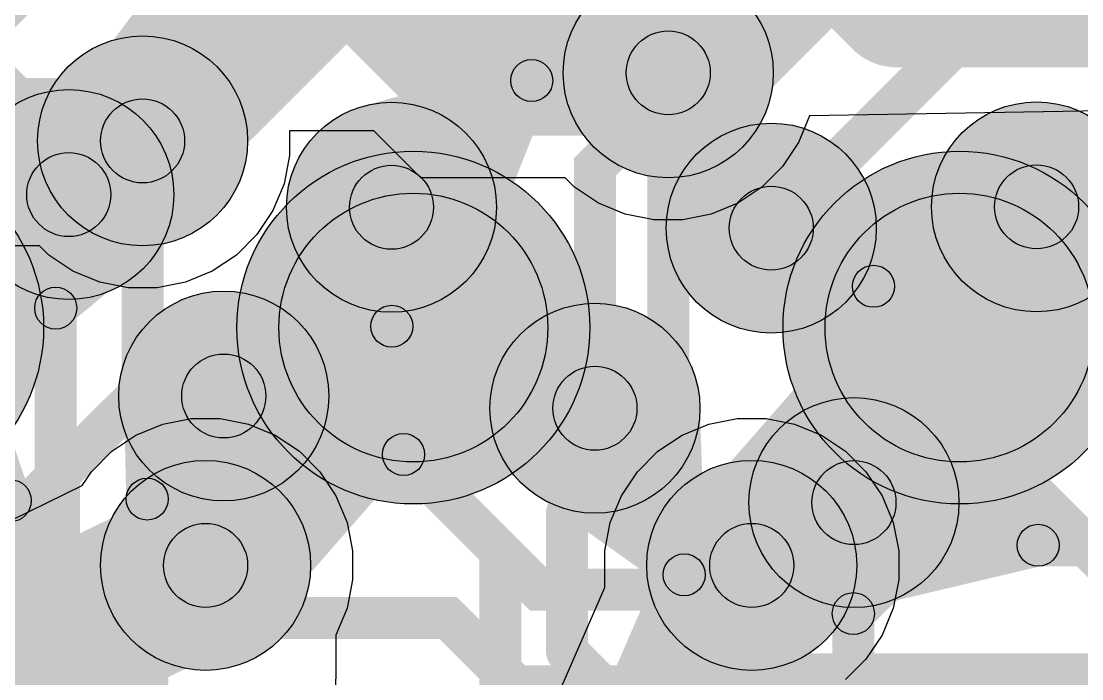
# Model space of a CAD drawing. Extents: x -8.7 to 8.7, y -8.7 to 8.7.
# Drawn here: x -1.767 to -0.504, y -6.268 to -5.485 of the extents above; entities that cross this region are included whole.
import ezdxf

# ---------------------------------------------------------------- set-up
doc = ezdxf.new("R2010")
doc.units = 0
doc.header["$MEASUREMENT"] = 0
doc.layers.get('0').update_dxf_attribs({"color": 1, "linetype": 'CONTINUOUS'})
for name, color, linetype in [('BOTTOMSOLDERMASK', 111, 'CONTINUOUS'), ('DRILL_1', 232, 'CONTINUOUS'), ('DRILL_3', 254, 'CONTINUOUS'), ('L01', 3, 'CONTINUOUS'), ('L02', 241, 'CONTINUOUS'), ('L03', 151, 'CONTINUOUS'), ('L04', 1, 'CONTINUOUS')]:
    doc.layers.add(name, color=color, linetype=linetype)

# ---------------------------------------------------------------- blocks, each defined once
blk = doc.blocks.new('_DCODE_19')
h = blk.add_hatch(color=256)
edge = h.paths.add_edge_path()
edge.add_arc((0, 0), 0.16, 0, 360)
blk.add_circle((0, 0), 0.16)
blk = doc.blocks.new('_DCODE_20')
h = blk.add_hatch(color=256)
edge = h.paths.add_edge_path()
edge.add_arc((0, 0), 0.05, 0, 360)
blk.add_circle((0, 0), 0.05)
blk = doc.blocks.new('_DCODE_24')
h = blk.add_hatch(color=256)
edge = h.paths.add_edge_path()
edge.add_arc((0, 0), 0.025, 0, 360)
blk.add_circle((0, 0), 0.025)
blk = doc.blocks.new('_DCODE_23')
h = blk.add_hatch(color=256)
edge = h.paths.add_edge_path()
edge.add_arc((0, 0), 0.125, 0, 360)
blk.add_circle((0, 0), 0.125)
blk = doc.blocks.new('_DCODE_47')
h = blk.add_hatch(color=256)
edge = h.paths.add_edge_path()
edge.add_arc((0, 0), 0.21, 0, 360)
blk.add_circle((0, 0), 0.21)

msp = doc.modelspace()

# ---------------------------------------------------------------- linework, layer by layer
at = {"layer": 'L01', "const_width": 0.025}
for points in [[(-0.73983, -5.80084, 1), (-0.76483, -5.80084, 1)], [(-0.72634, -5.80852, 1), (-0.75134, -5.80852, 1)], [(-0.72634, -5.80852, 1), (-0.75134, -5.80852, 1)], [(-1.7131, -5.82683, 1), (-1.7381, -5.82683, 1)], [(-1.3131, -5.84837, 1), (-1.3381, -5.84837, 1)], [(-0.56311, -5.97175, 1), (-0.58811, -5.97175, 1)], [(-0.56311, -5.97175, 1), (-0.58811, -5.97175, 1)], [(-1.3131, -5.98714, 1), (-1.3381, -5.98714, 1)], [(-1.3131, -5.98714, 1), (-1.3381, -5.98714, 1)], [(-1.7131, -6.01781, 1), (-1.7381, -6.01781, 1)], [(-1.7131, -6.01781, 1), (-1.7381, -6.01781, 1)], [(-1.70927, -6.02164, 1), (-1.73427, -6.02164, 1)], [(-1.70927, -6.02164, 1), (-1.73427, -6.02164, 1)], [(-0.56311, -6.03347, 1), (-0.58811, -6.03347, 1)], [(-0.56311, -6.03347, 1), (-0.58811, -6.03347, 1)], [(-1.60422, -6.05418, 1), (-1.62922, -6.05418, 1)], [(-1.18402, -6.11622, 1), (-1.20902, -6.11622, 1)], [(-1.18402, -6.11622, 1), (-1.20902, -6.11622, 1)], [(-0.96509, -6.14433, 1), (-0.99009, -6.14433, 1)], [(-0.76382, -6.19059, 1), (-0.78882, -6.19059, 1)], [(-0.86887, -6.24055, 1), (-0.89387, -6.24055, 1)], [(-0.86887, -6.24055, 1), (-0.89387, -6.24055, 1)]]:
    msp.add_lwpolyline(points, format="xyb", close=True, dxfattribs=at)
at = {"layer": 'L01', "const_width": 0.05}
for points in [[(-0.73884, -5.80852), (-0.75233, -5.80084)], [(-0.57561, -5.97175), (-0.73884, -5.80852)], [(-1.7256, -6.01781), (-1.7256, -5.82683)], [(-1.3256, -5.98714), (-1.3256, -5.84837)], [(-0.57561, -6.03347), (-0.57561, -5.97175)], [(-1.19652, -6.11622), (-1.3256, -5.98714)], [(-1.72177, -6.02164), (-1.7256, -6.01781)], [(-1.72177, -6.50172), (-1.72177, -6.02164)], [(-0.25107, -6.35801), (-0.57561, -6.03347)], [(-1.61672, -6.50172), (-1.61672, -6.05418)], [(-1.19652, -6.50175), (-1.19652, -6.11622)], [(-0.88137, -6.24055), (-0.97759, -6.14433)], [(-0.77632, -6.50178), (-0.77632, -6.19059)], [(-0.88137, -6.50177), (-0.88137, -6.24055)]]:
    msp.add_lwpolyline(points, dxfattribs=at)
at = {"layer": 'L01'}
for points in [[(-0.74697, -5.82526), (-0.84857, -5.84756), (-0.7286, -5.79298), (-0.7613, -5.69423)], [(-0.48409, -5.85921), (-0.59857, -5.81793), (-0.45071, -5.83789), (-0.43999, -5.71667)], [(-1.74558, -5.84186), (-1.80492, -5.76297), (-1.70956, -5.84601), (-1.63384, -5.78267)], [(-1.3443, -5.86496), (-1.41478, -5.78552), (-1.30682, -5.86487), (-1.23673, -5.78508)], [(-1.64171, -6.05472), (-1.64432, -5.934), (-1.61, -6.07826), (-1.49369, -6.04581)], [(-0.99208, -6.1647), (-1.15633, -6.04787), (-0.9526, -6.14354), (-0.95893, -5.94208)], [(-0.79404, -6.20822), (-0.8598, -6.14212), (-0.75879, -6.20841), (-0.69232, -6.14302)]]:
    msp.add_solid(points, dxfattribs=at)
at = {"layer": 'L02'}
for points, const_width in [([(3.21093, -2.89796), (1.87885, -2.89796), (0.18178, -4.59503), (0.18178, -5.01002), (0.11339, -5.07841), (0.06059, -5.07841), (-0.05303, -5.19203), (-0.17886, -5.19203), (-0.49305, -5.50622), (-0.64868, -5.50622), (-0.87403, -5.73157)], 0.05), ([(3.19561, -4.40134), (2.30358, -4.40134), (1.57152, -5.1334), (1.57152, -5.217), (1.37583, -5.41269), (1.37583, -5.76623), (1.30374, -5.83832), (1.30374, -5.87382), (1.0707, -6.10686), (0.65067, -6.10686), (0.5614, -6.19613), (0.06392, -6.19613), (-0.02304, -6.10917), (-0.55642, -6.10917)], 0.05), ([(-0.2325, -5.10423), (-0.53449, -5.40622), (-0.83154, -5.40622), (-1.08387, -5.65855), (-1.08387, -5.94601)], 0.05), ([(-1.69024, -5.30266), (-1.96532, -5.57774)], 0.15), ([(-0.85222, -5.27832), (-1.15907, -5.5558)], 0.05), ([(-1.54578, -5.57298), (-1.37148, -5.39868)], 0.15), ([(-1.71003, -5.69158), (-1.54578, -5.57298)], 0.15), ([(-0.55828, -5.70622), (-0.45555, -5.60349)], 0.05), ([(-1.31165, -6.00109), (-1.15052, -6.16222), (-0.95462, -6.16222), (-0.8541, -6.26274), (-0.41813, -6.26274), (-0.36456, -6.20917), (-0.06448, -6.20917), (0.11567, -6.38932)], 0.05), ([(-1.77962, -6.05606), (-1.63986, -6.19582), (-1.25836, -6.19582), (-1.177, -6.27718), (-0.9811, -6.27718), (-0.89554, -6.36274), (-0.32877, -6.36274), (-0.25734, -6.43417)], 0.05)]:
    msp.add_lwpolyline(points, dxfattribs=dict(at, const_width=const_width))
for points, const_width in [([(-1.50828, -5.57298, 1), (-1.58328, -5.57298, 1)], 0.075), ([(-1.14657, -5.5558, 1), (-1.17157, -5.5558, 1)], 0.025), ([(-1.67253, -5.69158, 1), (-1.74753, -5.69158, 1)], 0.075), ([(-0.54578, -5.70622, 1), (-0.57078, -5.70622, 1)], 0.025), ([(-0.86153, -5.73157, 1), (-0.88653, -5.73157, 1)], 0.025), ([(-1.07137, -5.94601, 1), (-1.09637, -5.94601, 1)], 0.025), ([(-1.29915, -6.00109, 1), (-1.32415, -6.00109, 1)], 0.025), ([(-1.76712, -6.05606, 1), (-1.79212, -6.05606, 1)], 0.025), ([(-0.54392, -6.10917, 1), (-0.56892, -6.10917, 1)], 0.025)]:
    msp.add_lwpolyline(points, format="xyb", close=True, dxfattribs=dict(at, const_width=const_width))
for points in [[(-1.13581, -5.56496), (-1.20964, -5.7525), (-1.16585, -5.53174), (-1.35985, -5.58639)], [(-1.43811, -5.84216), (-1.29415, -5.98324), (-1.50744, -6.0551), (-1.30802, -6.02582)], [(-1.82026, -5.85706), (-1.75593, -6.04808), (-1.97862, -6.01542), (-1.7876, -6.07975)], [(-0.55065, -6.1335), (-0.74678, -6.18), (-0.54054, -6.08986), (-0.69621, -5.96183)]]:
    msp.add_solid(points, dxfattribs=at)
at = {"layer": 'L03'}
for points, const_width in [([(-0.95009, -5.23958), (-0.7245, -5.46517)], 0.15), ([(-1.48334, -5.30266), (-1.23938, -5.54662)], 0.15), ([(-1.96127, -5.45816), (-1.79176, -5.62767)], 0.15), ([(-0.7245, -5.46517), (-0.26517, -5.46517)], 0.15), ([(-1.23938, -5.54662), (-0.99662, -5.54662)], 0.15), ([(-1.79176, -5.62767), (-1.62219, -5.62767)], 0.15), ([(-2.16836, -6.43738), (-1.54721, -6.13313)], 0.2), ([(-1.06247, -6.51401), (-0.89721, -6.13313)], 0.2)]:
    msp.add_lwpolyline(points, dxfattribs=dict(at, const_width=const_width))
for points, const_width in [([(-0.687, -5.46517, 1), (-0.762, -5.46517, 1)], 0.075), ([(-1.20188, -5.54662, 1), (-1.27688, -5.54662, 1)], 0.075), ([(-0.95912, -5.54662, 1), (-1.03412, -5.54662, 1)], 0.075), ([(-1.75426, -5.62767, 1), (-1.82926, -5.62767, 1)], 0.075), ([(-1.58469, -5.62767, 1), (-1.65969, -5.62767, 1)], 0.075), ([(-1.49721, -6.13313, 1), (-1.59721, -6.13313, 1)], 0.1), ([(-0.84721, -6.13313, 1), (-0.94721, -6.13313, 1)], 0.1)]:
    msp.add_lwpolyline(points, format="xyb", close=True, dxfattribs=dict(at, const_width=const_width))
for points in [[(-0.38768, -5.59021), (-0.8283, -5.59768), (-0.8415, -5.62954), (-0.86066, -5.65821), (-0.88503, -5.68258), (-0.9137, -5.70174), (-0.94556, -5.71494), (-0.97936, -5.72166), (-1.01387, -5.72166), (-1.04768, -5.71494), (-1.07954, -5.70174), (-1.10821, -5.68258), (-1.11913, -5.67166), (-1.29119, -5.67166), (-1.34712, -5.61573), (-1.44715, -5.61574), (-1.44715, -5.64492), (-1.45387, -5.67873), (-1.46707, -5.71059), (-1.48623, -5.73926), (-1.5106, -5.76363), (-1.53927, -5.78279), (-1.57113, -5.79599), (-1.60493, -5.80271), (-1.63944, -5.80271), (-1.67325, -5.79599), (-1.70511, -5.78279), (-1.73378, -5.76363), (-1.7447, -5.75271), (-1.84357, -5.75271)], [(-1.90139, -6.13955), (-1.69421, -6.03806), (-1.68317, -6.02154), (-1.6588, -5.99717), (-1.63013, -5.97801), (-1.59827, -5.96481), (-1.56446, -5.95809), (-1.52995, -5.95809), (-1.49615, -5.96481), (-1.46429, -5.97801), (-1.43562, -5.99717), (-1.41125, -6.02154), (-1.39209, -6.05021), (-1.37889, -6.08207), (-1.37217, -6.11587), (-1.37217, -6.15038), (-1.37889, -6.18419), (-1.39209, -6.21605), (-1.39275, -6.32078)], [(-1.14733, -6.33262), (-1.07225, -6.15961), (-1.07225, -6.11587), (-1.06553, -6.08207), (-1.05233, -6.05021), (-1.03317, -6.02154), (-1.0088, -5.99717), (-0.98013, -5.97801), (-0.94827, -5.96481), (-0.91446, -5.95809), (-0.87995, -5.95809), (-0.84615, -5.96481), (-0.81429, -5.97801), (-0.78562, -5.99717), (-0.76125, -6.02154), (-0.74209, -6.05021), (-0.72889, -6.08207), (-0.72217, -6.11587), (-0.72217, -6.15038), (-0.72889, -6.18419), (-0.74209, -6.21605), (-0.76125, -6.24472), (-0.78562, -6.26909)]]:
    msp.add_lwpolyline(points, dxfattribs=at)
at = {"layer": 'L04'}
for points, const_width in [([(-1.3, -5.2), (-1.62219, -5.62767)], 0.2), ([(-0.65, -5.2), (-0.99662, -5.54662)], 0.2), ([(-0.99662, -5.54662), (-0.99662, -5.94968)], 0.05), ([(-1.62219, -5.62767), (-1.62219, -5.92525)], 0.05), ([(-1.3, -5.85), (-1.54721, -6.13313)], 0.2), ([(-0.65, -5.85), (-0.89721, -6.13313)], 0.2), ([(-1.62219, -5.92525), (-1.76696, -6.07002)], 0.05), ([(-0.99662, -5.94968), (-1.11696, -6.07002)], 0.05), ([(-1.76696, -6.07002), (-1.76696, -6.22881)], 0.05), ([(-1.11696, -6.07002), (-1.11696, -6.23604)], 0.05), ([(-1.76696, -6.22881), (-1.665, -6.33077)], 0.05), ([(-1.11696, -6.23604), (-0.99635, -6.35665)], 0.05)]:
    msp.add_lwpolyline(points, dxfattribs=dict(at, const_width=const_width))
for points, const_width in [([(-0.94662, -5.54662, 1), (-1.04662, -5.54662, 1)], 0.1), ([(-1.57219, -5.62767, 1), (-1.67219, -5.62767, 1)], 0.1), ([(-0.98412, -5.54662, 1), (-1.00912, -5.54662, 1)], 0.025), ([(-1.60969, -5.62767, 1), (-1.63469, -5.62767, 1)], 0.025), ([(-1.25, -5.85, 1), (-1.35, -5.85, 1)], 0.1), ([(-0.6, -5.85, 1), (-0.7, -5.85, 1)], 0.1), ([(-1.60969, -5.92525, 1), (-1.63469, -5.92525, 1)], 0.025), ([(-0.98412, -5.94968, 1), (-1.00912, -5.94968, 1)], 0.025), ([(-1.49721, -6.13313, 1), (-1.59721, -6.13313, 1)], 0.1), ([(-0.84721, -6.13313, 1), (-0.94721, -6.13313, 1)], 0.1), ([(-1.75446, -6.07002, 1), (-1.77946, -6.07002, 1)], 0.025), ([(-1.10446, -6.07002, 1), (-1.12946, -6.07002, 1)], 0.025), ([(-1.75446, -6.22881, 1), (-1.77946, -6.22881, 1)], 0.025), ([(-1.10446, -6.23604, 1), (-1.12946, -6.23604, 1)], 0.025)]:
    msp.add_lwpolyline(points, format="xyb", close=True, dxfattribs=dict(at, const_width=const_width))

# ---------------------------------------------------------------- block references
at = {"layer": 'BOTTOMSOLDERMASK'}
for p in [(-1.3, -5.85), (-0.65, -5.85)]:
    msp.add_blockref('_DCODE_19', p, dxfattribs=at)
at = {"layer": 'DRILL_1'}
for p in [(-0.99662, -5.54662), (-1.62219, -5.62767), (-1.71003, -5.69158), (-1.32595, -5.70671), (-0.55828, -5.70622), (-0.87403, -5.73157), (-1.5256, -5.93143), (-1.08387, -5.94601), (-0.77561, -6.05837), (-1.54721, -6.13313), (-0.89721, -6.13313)]:
    msp.add_blockref('_DCODE_20', p, dxfattribs=at)
at = {"layer": 'DRILL_3'}
for p in [(-0.99662, -5.54662), (-1.62219, -5.62767), (-1.54721, -6.13313), (-0.89721, -6.13313)]:
    msp.add_blockref('_DCODE_20', p, dxfattribs=at)
at = {"layer": 'L01'}
for name, p in [('_DCODE_23', (-1.71003, -5.69158)), ('_DCODE_23', (-1.32595, -5.70671)), ('_DCODE_23', (-0.55828, -5.70622)), ('_DCODE_23', (-0.87403, -5.73157)), ('_DCODE_24', (-0.75233, -5.80084)), ('_DCODE_24', (-1.7256, -5.82683)), ('_DCODE_23', (-1.5256, -5.93143)), ('_DCODE_24', (-1.3256, -5.84837)), ('_DCODE_23', (-1.08387, -5.94601)), ('_DCODE_23', (-0.77561, -6.05837)), ('_DCODE_24', (-1.61672, -6.05418)), ('_DCODE_24', (-0.97759, -6.14433)), ('_DCODE_24', (-0.77632, -6.19059))]:
    msp.add_blockref(name, p, dxfattribs=at)
at = {"layer": 'L02'}
for name, p in [('_DCODE_24', (-1.15907, -5.5558)), ('_DCODE_23', (-1.71003, -5.69158)), ('_DCODE_23', (-1.32595, -5.70671)), ('_DCODE_23', (-0.55828, -5.70622)), ('_DCODE_23', (-0.87403, -5.73157)), ('_DCODE_23', (-1.5256, -5.93143)), ('_DCODE_23', (-1.08387, -5.94601)), ('_DCODE_23', (-0.77561, -6.05837)), ('_DCODE_24', (-1.31165, -6.00109)), ('_DCODE_24', (-1.77962, -6.05606)), ('_DCODE_24', (-0.55642, -6.10917))]:
    msp.add_blockref(name, p, dxfattribs=at)
at = {"layer": 'L03'}
for p in [(-0.99662, -5.54662), (-1.62219, -5.62767), (-1.54721, -6.13313), (-0.89721, -6.13313)]:
    msp.add_blockref('_DCODE_23', p, dxfattribs=at)
at = {"layer": 'L04'}
for name, p in [('_DCODE_23', (-0.99662, -5.54662)), ('_DCODE_23', (-1.62219, -5.62767)), ('_DCODE_47', (-1.95, -5.85)), ('_DCODE_47', (-1.3, -5.85)), ('_DCODE_47', (-0.65, -5.85)), ('_DCODE_23', (-1.54721, -6.13313)), ('_DCODE_23', (-0.89721, -6.13313))]:
    msp.add_blockref(name, p, dxfattribs=at)

doc.saveas('drawing.dxf')
